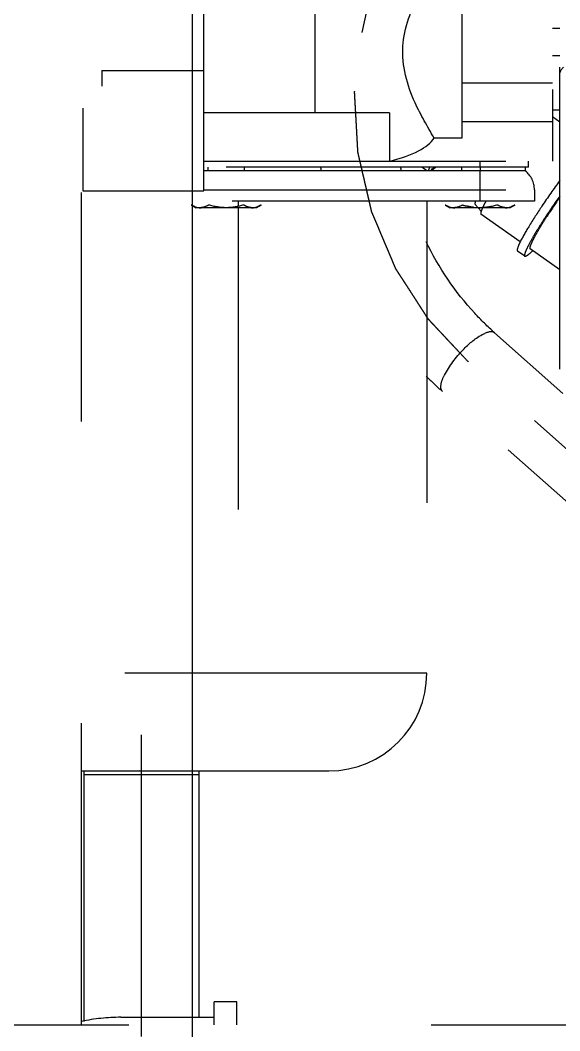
# Model space of a CAD drawing. Header units: millimetres. Extents: x 17886 to 18265, y -8727 to -7321.
# Drawn here: x 17938.202 to 17939.095, y -8661.763 to -8660.089 of the extents above; entities that cross this region are included whole.
import ezdxf

# ---------------------------------------------------------------- set-up
doc = ezdxf.new("R2010")
doc.units = ezdxf.units.MM
doc.linetypes.add('CENTER', pattern=[2, 1.25, -0.25, 0.25, -0.25])
doc.linetypes.add('EPL_DASH', pattern=[1, 0.5, -0.5])
for name, color, linetype in [('0960061_L_DXF_CONTINUOUS_LINE', 7, 'Continuous'), ('09__COSM', 7, 'Continuous'), ('1430851_DXF_CONTINUOUS_LINE', 7, 'Continuous'), ('1430853_DXF_CONTINUOUS_LINE', 7, 'Continuous'), ('1978540_DXF_CONTINUOUS_LINE', 7, 'Continuous'), ('2620490_VG01DXF_CONTINUOUS_LINE', 7, 'Continuous'), ('2630768_VG06DXF_CONTINUOUS_LINE', 7, 'Continuous'), ('2685282_CP02DXF_CONTINUOUS_LINE', 7, 'Continuous'), ('3570569_DXF_CONTINUOUS_LINE', 7, 'Continuous'), ('3884027_DKREDXF_CONTINUOUS_LINE', 7, 'Continuous'), ('DEFAULT_1', 7, 'CENTER')]:
    doc.layers.add(name, color=color, linetype=linetype)
doc.layers.add('CRTANJE', color=4, linetype='Continuous', lineweight=30)

msp = doc.modelspace()

# ---------------------------------------------------------------- linework, layer by layer
at = {"layer": '0960061_L_DXF_CONTINUOUS_LINE', "color": 7, "linetype": 'EPL_DASH'}
for p, q in [((17938.56047, -8661.71507), (17938.52297, -8661.71507)), ((17938.52297, -8661.75357), (17938.52297, -8661.71507)), ((17938.56047, -8661.75357), (17938.56047, -8661.71507)), ((17938.36856, -8661.74087), (17938.52297, -8661.74087))]:
    msp.add_line(p, q, dxfattribs=at)
msp.add_arc((17938.36856, -8662.05337), 0.3125, 90, 102.05391, dxfattribs=at)
at = {"layer": '09__COSM', "color": 2, "linetype": 'EPL_DASH'}
for p, q in [((17938.76776, -8660.10935), (17938.88047, -8659.60212)), ((17939.42665, -8661.0845), (17938.94399, -8660.65546))]:
    msp.add_line(p, q, dxfattribs=at)
msp.add_open_spline([(17938.94399, -8660.65546), (17938.93983, -8660.65101), (17938.93361, -8660.64434), (17938.9253, -8660.63545), (17938.91907, -8660.62878), (17938.91284, -8660.62211), (17938.90661, -8660.61544), (17938.90039, -8660.60877), (17938.8952, -8660.60322), (17938.89104, -8660.59877), (17938.88845, -8660.59599), (17938.88637, -8660.59377), (17938.88481, -8660.5921), (17938.88326, -8660.59044), (17938.8817, -8660.58877), (17938.8804, -8660.58738), (17938.87949, -8660.58641), (17938.87897, -8660.58585), (17938.87859, -8660.58543), (17938.87826, -8660.58509), (17938.878, -8660.58481), (17938.87784, -8660.58463), (17938.87771, -8660.5845), (17938.87763, -8660.58441), (17938.87756, -8660.58434), (17938.87751, -8660.58426), (17938.87742, -8660.58412), (17938.87728, -8660.58391), (17938.87707, -8660.58359), (17938.87681, -8660.58318), (17938.87639, -8660.58252), (17938.87586, -8660.58171), (17938.87523, -8660.58072), (17938.87438, -8660.57942), (17938.87333, -8660.57778), (17938.87206, -8660.57582), (17938.87038, -8660.5732), (17938.86827, -8660.56993), (17938.86574, -8660.56601), (17938.86321, -8660.56208), (17938.85983, -8660.55685), (17938.85562, -8660.55031), (17938.85056, -8660.54246), (17938.8455, -8660.53461), (17938.84128, -8660.52807), (17938.83791, -8660.52284), (17938.83537, -8660.51891), (17938.83284, -8660.51499), (17938.83074, -8660.51172), (17938.82905, -8660.5091), (17938.82778, -8660.50714), (17938.82673, -8660.5055), (17938.82589, -8660.5042), (17938.82525, -8660.50321), (17938.82473, -8660.5024), (17938.8243, -8660.50174), (17938.82404, -8660.50133), (17938.82383, -8660.50101), (17938.8237, -8660.5008), (17938.8236, -8660.50066), (17938.82355, -8660.50058), (17938.82352, -8660.50048), (17938.82347, -8660.50037), (17938.82339, -8660.50018), (17938.82329, -8660.49995), (17938.82314, -8660.49958), (17938.82294, -8660.49912), (17938.82271, -8660.49857), (17938.8224, -8660.49783), (17938.82185, -8660.49653), (17938.82108, -8660.49469), (17938.82014, -8660.49247), (17938.81921, -8660.49026), (17938.81827, -8660.48804), (17938.81703, -8660.48508), (17938.81547, -8660.48139), (17938.81298, -8660.47548), (17938.80987, -8660.46809), (17938.80613, -8660.45923), (17938.80239, -8660.45037), (17938.79928, -8660.44298), (17938.79679, -8660.43707), (17938.79492, -8660.43264), (17938.79305, -8660.42821), (17938.79118, -8660.42377), (17938.78963, -8660.42008), (17938.78838, -8660.41713), (17938.78745, -8660.41491), (17938.78667, -8660.41306), (17938.78605, -8660.41158), (17938.78558, -8660.41048), (17938.78511, -8660.40937), (17938.78472, -8660.40845), (17938.78441, -8660.40771), (17938.78422, -8660.40725), (17938.78406, -8660.40688), (17938.78394, -8660.4066), (17938.78385, -8660.40637), (17938.78378, -8660.40621), (17938.78374, -8660.40611), (17938.78371, -8660.40605), (17938.78369, -8660.40597), (17938.78367, -8660.40588), (17938.78363, -8660.40571), (17938.78358, -8660.40547), (17938.78351, -8660.40518), (17938.78342, -8660.4048), (17938.78331, -8660.40432), (17938.78313, -8660.40355), (17938.78291, -8660.40259), (17938.78264, -8660.40144), (17938.78238, -8660.40028), (17938.78202, -8660.39875), (17938.78158, -8660.39683), (17938.78104, -8660.39452), (17938.78033, -8660.39145), (17938.77944, -8660.38761), (17938.77838, -8660.383), (17938.77731, -8660.37839), (17938.77624, -8660.37378), (17938.77482, -8660.36764), (17938.77304, -8660.35996), (17938.77091, -8660.35074), (17938.76878, -8660.34152), (17938.767, -8660.33384), (17938.76558, -8660.32769), (17938.76469, -8660.32385), (17938.76398, -8660.32078), (17938.76344, -8660.31847), (17938.76291, -8660.31617), (17938.76238, -8660.31387), (17938.76193, -8660.31195), (17938.76162, -8660.3106), (17938.76144, -8660.30983), (17938.76131, -8660.30926), (17938.76118, -8660.30868), (17938.76108, -8660.30825), (17938.76101, -8660.30796), (17938.76098, -8660.30784), (17938.76096, -8660.30774), (17938.76095, -8660.30765), (17938.76094, -8660.30748), (17938.76093, -8660.30723), (17938.76091, -8660.30684), (17938.76088, -8660.30636), (17938.76084, -8660.30558), (17938.76078, -8660.30461), (17938.76072, -8660.30344), (17938.76063, -8660.30188), (17938.76052, -8660.29994), (17938.76039, -8660.2976), (17938.76022, -8660.29449), (17938.76, -8660.2906), (17938.75974, -8660.28593), (17938.75948, -8660.28126), (17938.75914, -8660.27503), (17938.75871, -8660.26725), (17938.75819, -8660.25791), (17938.75767, -8660.24857), (17938.75724, -8660.24079), (17938.75689, -8660.23457), (17938.75663, -8660.2299), (17938.75637, -8660.22523), (17938.75616, -8660.22134), (17938.75598, -8660.21822), (17938.75585, -8660.21589), (17938.75574, -8660.21394), (17938.75566, -8660.21239), (17938.75559, -8660.21122), (17938.75554, -8660.21025), (17938.7555, -8660.20947), (17938.75547, -8660.20898), (17938.75545, -8660.20859), (17938.75543, -8660.20835), (17938.75542, -8660.20818), (17938.75542, -8660.20808), (17938.75544, -8660.20799), (17938.75545, -8660.20787), (17938.75547, -8660.20767), (17938.7555, -8660.20743), (17938.75555, -8660.20705), (17938.75561, -8660.20656), (17938.75569, -8660.20598), (17938.75578, -8660.20521), (17938.75595, -8660.20386), (17938.75619, -8660.20193), (17938.75648, -8660.19962), (17938.75677, -8660.19731), (17938.75706, -8660.19499), (17938.75744, -8660.1919), (17938.75793, -8660.18805), (17938.7587, -8660.18187), (17938.75966, -8660.17416), (17938.76082, -8660.1649), (17938.76197, -8660.15564), (17938.76313, -8660.14638), (17938.76429, -8660.13712), (17938.76583, -8660.12478), (17938.76699, -8660.11552), (17938.76776, -8660.10935)], degree=3, knots=[0, 0, 0, 0, 0.03125, 0.046875, 0.0625, 0.078125, 0.09375, 0.109375, 0.125, 0.1328125, 0.140625, 0.1445312, 0.1484375, 0.1523438, 0.15625, 0.1601562, 0.1621094, 0.1630859, 0.1640625, 0.1650391, 0.1655273, 0.1660156, 0.1662598, 0.1665039, 0.166626, 0.166748, 0.1669922, 0.1674805, 0.1679688, 0.1689453, 0.1699219, 0.171875, 0.1738281, 0.1757812, 0.1796875, 0.1835938, 0.1875, 0.1953125, 0.203125, 0.2109375, 0.21875, 0.234375, 0.25, 0.265625, 0.28125, 0.2890625, 0.296875, 0.3046875, 0.3125, 0.3164062, 0.3203125, 0.3242188, 0.3261719, 0.328125, 0.3300781, 0.3310547, 0.3320312, 0.3325195, 0.3330078, 0.333252, 0.333374, 0.3334961, 0.3337402, 0.3339844, 0.3344727, 0.3349609, 0.3359375, 0.3369141, 0.3378906, 0.3398438, 0.34375, 0.3476562, 0.3515625, 0.3554688, 0.359375, 0.3671875, 0.375, 0.390625, 0.40625, 0.421875, 0.4375, 0.4453125, 0.453125, 0.4609375, 0.46875, 0.4765625, 0.4804688, 0.484375, 0.4882812, 0.4902344, 0.4921875, 0.4941406, 0.4960938, 0.4970703, 0.4980469, 0.4985352, 0.4990234, 0.4995117, 0.4997559, 0.4998779, 0.5, 0.5001221, 0.5002441, 0.5004883, 0.5009766, 0.5014648, 0.5019531, 0.5029297, 0.5039062, 0.5058594, 0.5078125, 0.5097656, 0.5117188, 0.515625, 0.5195312, 0.5234375, 0.53125, 0.5390625, 0.546875, 0.5546875, 0.5625, 0.578125, 0.59375, 0.609375, 0.625, 0.6328125, 0.640625, 0.6445312, 0.6484375, 0.6523438, 0.65625, 0.6601562, 0.6621094, 0.6630859, 0.6640625, 0.6650391, 0.6660156, 0.6662598, 0.6665039, 0.666626, 0.666748, 0.6669922, 0.6674805, 0.6679688, 0.6689453, 0.6699219, 0.671875, 0.6738281, 0.6757812, 0.6796875, 0.6835938, 0.6875, 0.6953125, 0.703125, 0.7109375, 0.71875, 0.734375, 0.75, 0.765625, 0.78125, 0.7890625, 0.796875, 0.8046875, 0.8125, 0.8164062, 0.8203125, 0.8242188, 0.8261719, 0.828125, 0.8300781, 0.8310547, 0.8320312, 0.8325195, 0.8330078, 0.833252, 0.833374, 0.8334961, 0.8337402, 0.8339844, 0.8344727, 0.8349609, 0.8359375, 0.8369141, 0.8378906, 0.8398438, 0.84375, 0.8476562, 0.8515625, 0.8554688, 0.859375, 0.8671875, 0.875, 0.890625, 0.90625, 0.921875, 0.9375, 0.953125, 0.96875, 1, 1, 1, 1], dxfattribs=at)
at = {"layer": '1430851_DXF_CONTINUOUS_LINE', "color": 7, "linetype": 'EPL_DASH'}
msp.add_line((17938.30347, -8661.75357), (17938.30347, -8660.37465), dxfattribs=at)
at = {"layer": '1430853_DXF_CONTINUOUS_LINE', "color": 7, "linetype": 'EPL_DASH'}
for p, q in [((17938.50594, -8660.37145), (17938.50594, -8660.07226)), ((17938.33738, -8660.17226), (17938.33738, -8660.19824)), ((17938.33738, -8660.17226), (17938.50594, -8660.17226)), ((17938.30594, -8660.23461), (17938.30594, -8660.37145)), ((17938.30594, -8660.37145), (17938.50594, -8660.37145))]:
    msp.add_line(p, q, dxfattribs=at)
for points, knots in [([(17937.66656, -8660.17226), (17937.67849, -8660.19226), (17937.70648, -8660.21876), (17937.75155, -8660.24557), (17937.80983, -8660.2708), (17937.89408, -8660.29173), (17938.00197, -8660.30013), (17938.10986, -8660.29173), (17938.19411, -8660.2708), (17938.25239, -8660.24557), (17938.29746, -8660.21876), (17938.32545, -8660.19226), (17938.33738, -8660.17226)], [0, 0, 0, 0, 0.0943343, 0.1505966, 0.2126329, 0.3507406, 0.5, 0.6492594, 0.7873671, 0.8494034, 0.9056657, 1, 1, 1, 1]), ([(17937.66656, -8660.19824), (17937.67849, -8660.21824), (17937.70648, -8660.24474), (17937.75155, -8660.27155), (17937.80983, -8660.29678), (17937.89408, -8660.31771), (17938.00197, -8660.32611), (17938.10986, -8660.31771), (17938.19411, -8660.29678), (17938.25239, -8660.27155), (17938.29746, -8660.24474), (17938.32545, -8660.21824), (17938.33738, -8660.19824)], [0, 0, 0, 0, 0.0943343, 0.1505966, 0.2126329, 0.3507406, 0.5, 0.6492594, 0.7873671, 0.8494034, 0.9056657, 1, 1, 1, 1]), ([(17937.698, -8660.37145), (17937.70966, -8660.38917), (17937.74618, -8660.42183), (17937.81745, -8660.45517), (17937.90532, -8660.47662), (17938.00197, -8660.48395), (17938.09862, -8660.47662), (17938.18649, -8660.45517), (17938.25776, -8660.42183), (17938.29428, -8660.38917), (17938.30594, -8660.37145)], [0, 0, 0, 0, 0.0954486, 0.2139596, 0.3516719, 0.5, 0.6483281, 0.7860404, 0.9045514, 1, 1, 1, 1])]:
    msp.add_open_spline(points, degree=3, knots=knots, dxfattribs=at)
at = {"layer": '1978540_DXF_CONTINUOUS_LINE', "color": 7, "linetype": 'EPL_DASH'}
for p, q in [((17939.09497, -8660.25758), (17939.08297, -8660.2491)), ((17938.95484, -8660.39415), (17938.96499, -8660.40535)), ((17939.02949, -8660.45623), (17938.96457, -8660.41033)), ((17939.03722, -8660.48007), (17939.02503, -8660.47144)), ((17939.09497, -8660.50253), (17939.04588, -8660.46782))]:
    msp.add_line(p, q, dxfattribs=at)
for centre, radius, start, end in [((17940.08955, -8661.08333), 1.23293, 143.77237, 146.16645), ((17939.07499, -8660.44945), 0.11873, 153.65141, 155.21383), ((17938.94694, -8660.36992), 0.1443, 315.18375, 315.33712), ((17938.94186, -8660.36492), 0.15142, 315.33783, 315.57748)]:
    msp.add_arc(centre, radius, start, end, dxfattribs=at)
for points, knots in [([(17938.95561, -8660.38866), (17938.95517, -8660.38984), (17938.95461, -8660.39149), (17938.95442, -8660.39368), (17938.95484, -8660.39415)], [0, 0, 0, 0, 0.6650318, 1, 1, 1, 1]), ([(17938.97286, -8660.38864), (17938.97246, -8660.38936), (17938.971, -8660.39205), (17938.96958, -8660.39476), (17938.96859, -8660.39676)], [0, 0, 0, 0, 0.2710664, 1, 1, 1, 1]), ([(17939.09494, -8660.38031), (17939.08648, -8660.39227), (17939.07449, -8660.40986), (17939.05992, -8660.43267), (17939.05102, -8660.44747), (17939.04412, -8660.45971), (17939.03934, -8660.46961), (17939.03702, -8660.47535), (17939.03641, -8660.47949), (17939.03722, -8660.48007)], [0, 0, 0, 0, 0.37825, 0.5492432, 0.699333, 0.8229038, 0.9154734, 0.9741459, 1, 1, 1, 1]), ([(17939.09496, -8660.38265), (17939.08774, -8660.39291), (17939.0775, -8660.40796), (17939.06509, -8660.42746), (17939.05753, -8660.44007), (17939.05169, -8660.4505), (17939.04765, -8660.45892), (17939.04568, -8660.46381), (17939.04519, -8660.46733), (17939.04588, -8660.46782)], [0, 0, 0, 0, 0.3795918, 0.5505448, 0.7003367, 0.8235046, 0.9156996, 0.9741367, 1, 1, 1, 1]), ([(17938.96479, -8660.40563), (17938.96446, -8660.40665), (17938.96398, -8660.40808), (17938.96413, -8660.41001), (17938.96457, -8660.41033)], [0, 0, 0, 0, 0.6649637, 1, 1, 1, 1]), ([(17939.06541, -8660.39685), (17939.05788, -8660.4081), (17939.04522, -8660.42778), (17939.03343, -8660.44803), (17939.02913, -8660.4569)], [0, 0, 0, 0, 0.5787338, 1, 1, 1, 1]), ([(17939.02913, -8660.4569), (17939.02754, -8660.46017), (17939.02562, -8660.46452), (17939.02431, -8660.46936), (17939.02459, -8660.47114), (17939.02503, -8660.47144)], [0, 0, 0, 0, 0.7033083, 0.896996, 1, 1, 1, 1]), ([(17939.0493, -8660.47163), (17939.0468, -8660.47414), (17939.04343, -8660.47731), (17939.03938, -8660.48007), (17939.03765, -8660.48037), (17939.03722, -8660.48007)], [0, 0, 0, 0, 0.7025469, 0.8962844, 1, 1, 1, 1])]:
    msp.add_open_spline(points, degree=3, knots=knots, dxfattribs=at)
for points in [[(17938.96551, -8660.4036), (17938.96525, -8660.40427), (17938.96501, -8660.40495), (17938.96479, -8660.40563)], [(17938.96712, -8660.39983), (17938.96655, -8660.40107), (17938.96601, -8660.40233), (17938.96551, -8660.4036)]]:
    msp.add_open_spline(points, degree=3, dxfattribs=at)
at = {"layer": '2620490_VG01DXF_CONTINUOUS_LINE', "color": 7, "linetype": 'EPL_DASH'}
msp.add_line((17938.87522, -8660.33857), (17938.86673, -8660.33257), dxfattribs=at)
for points, knots in [([(17938.87786, -8660.3387), (17938.87798, -8660.33784), (17938.87857, -8660.33581), (17938.87934, -8660.33385), (17938.87983, -8660.33272)], [0, 0, 0, 0, 0.4132563, 1, 1, 1, 1]), ([(17938.88205, -8660.33532), (17938.88256, -8660.33567), (17938.8848, -8660.33473), (17938.88611, -8660.3336), (17938.88712, -8660.33274)], [0, 0, 0, 0, 0.3166591, 1, 1, 1, 1]), ([(17938.88914, -8660.33272), (17938.88855, -8660.33334), (17938.8865, -8660.33541), (17938.88439, -8660.3374), (17938.88279, -8660.33868)], [0, 0, 0, 0, 0.2953104, 1, 1, 1, 1])]:
    msp.add_open_spline(points, degree=3, knots=knots, dxfattribs=at)
at = {"layer": '2630768_VG06DXF_CONTINUOUS_LINE', "color": 7, "linetype": 'EPL_DASH'}
for p, q in [((17939.10032, -8660.70745), (17938.98717, -8660.60688)), ((17939.38347, -8661.13308), (17938.9008, -8660.70404))]:
    msp.add_line(p, q, dxfattribs=at)
for centre, radius, start, end in [((17939.34515, -8660.22416), 0.65514, 189.54366, 190.07764), ((17939.34758, -8660.2237), 0.52762, 191.92474, 192.58769), ((17939.28768, -8660.26897), 0.5822, 224.70151, 228.35562)]:
    msp.add_arc(centre, radius, start, end, dxfattribs=at)
for points, knots in [([(17938.98717, -8660.60688), (17938.97564, -8660.59663), (17938.93062, -8660.55222), (17938.89473, -8660.49878), (17938.87375, -8660.4559)], [0, 0, 0, 0, 0.2442105, 1, 1, 1, 1]), ([(17938.93507, -8660.63497), (17938.94447, -8660.62533), (17938.95738, -8660.61314), (17938.98201, -8660.60228), (17938.98717, -8660.60688)], [0, 0, 0, 0, 0.6605917, 1, 1, 1, 1]), ([(17938.9008, -8660.70404), (17938.89822, -8660.70174), (17938.89758, -8660.69062), (17938.90843, -8660.66669), (17938.92295, -8660.64741), (17938.93507, -8660.63497)], [0, 0, 0, 0, 0.1287092, 0.3524455, 1, 1, 1, 1])]:
    msp.add_open_spline(points, degree=3, knots=knots, dxfattribs=at)
at = {"layer": '2685282_CP02DXF_CONTINUOUS_LINE', "color": 7, "linetype": 'EPL_DASH'}
for p, q in [((17938.30797, -8661.74756), (17938.30797, -8661.33257)), ((17938.30797, -8661.33887), (17938.49797, -8661.33887)), ((17938.49797, -8661.74087), (17938.49797, -8661.33257))]:
    msp.add_line(p, q, dxfattribs=at)
at = {"layer": '3570569_DXF_CONTINUOUS_LINE', "color": 7, "linetype": 'EPL_DASH'}
msp.add_line((17932.88197, -8661.75357), (17946.82197, -8661.75357), dxfattribs=at)
at = {"layer": '3884027_DKREDXF_CONTINUOUS_LINE', "color": 6, "linetype": 'EPL_DASH'}
for p, q in [((17939.08297, -8659.20364), (17939.08297, -8660.32257)), ((17939.09497, -8660.66698), (17939.09497, -8659.81113)), ((17938.69038, -8660.24257), (17938.69038, -8659.83257)), ((17938.93297, -8659.99257), (17938.93297, -8660.2842)), ((17939.09497, -8660.10257), (17939.08297, -8660.10257)), ((17939.08297, -8660.14757), (17939.09497, -8660.14757)), ((17938.93297, -8660.19285), (17939.08297, -8660.19285)), ((17939.08297, -8660.23757), (17939.09497, -8660.23757)), ((17938.813, -8660.24257), (17938.50594, -8660.24257)), ((17938.813, -8660.24257), (17938.813, -8660.32257)), ((17938.93297, -8660.25692), (17939.08297, -8660.25692)), ((17938.93297, -8660.2842), (17938.88685, -8660.2842)), ((17938.50594, -8660.32257), (17939.08297, -8660.32257)), ((17938.51297, -8660.33857), (17938.51297, -8660.33257)), ((17938.57297, -8660.33857), (17938.57297, -8660.33257)), ((17938.93297, -8660.33857), (17938.93297, -8660.33257)), ((17938.96297, -8660.33257), (17938.96297, -8660.32257)), ((17938.96297, -8660.38857), (17938.96297, -8660.33857)), ((17939.03797, -8660.33857), (17938.96297, -8660.33857)), ((17939.04297, -8660.33257), (17939.04297, -8660.32257)), ((17938.50594, -8660.36979), (17939.05297, -8660.36979)), ((17939.05297, -8660.36979), (17939.05297, -8660.38857)), ((17939.05297, -8660.38857), (17938.30347, -8660.38857)), ((17938.56297, -8660.38857), (17938.56297, -8660.39731)), ((17938.87497, -8660.38857), (17938.87497, -8661.17057)), ((17938.48523, -8660.3951), (17938.49297, -8660.39957)), ((17938.59297, -8660.39957), (17938.49297, -8660.39957)), ((17938.56297, -8660.39957), (17938.56297, -8661.33257)), ((17938.6007, -8660.3951), (17938.59297, -8660.39957)), ((17938.90523, -8660.3951), (17938.91297, -8660.39957)), ((17939.01297, -8660.39957), (17938.91297, -8660.39957)), ((17939.0207, -8660.3951), (17939.01297, -8660.39957)), ((17938.87497, -8661.17057), (17938.30347, -8661.17057)), ((17938.30347, -8661.33257), (17938.71297, -8661.33257))]:
    msp.add_line(p, q, dxfattribs=at)
at = {"layer": '3884027_DKREDXF_CONTINUOUS_LINE', "color": 7, "linetype": 'EPL_DASH'}
for p, q in [((17939.04297, -8660.33257), (17938.50594, -8660.33257)), ((17938.96297, -8660.33857), (17938.50594, -8660.33857)), ((17938.96297, -8660.33257), (17938.96297, -8660.33857)), ((17939.03797, -8660.33257), (17939.03797, -8660.33857))]:
    msp.add_line(p, q, dxfattribs=at)
at = {"layer": '3884027_DKREDXF_CONTINUOUS_LINE', "color": 6, "linetype": 'EPL_DASH'}
for centre, radius, start, end in [((17939.01297, -8660.36979), 0.04, 0, 51.31781), ((17938.71297, -8661.17057), 0.162, 270, 0), ((17938.42692, -8660.18594), 1.14663, 268.58041, 270.00109)]:
    msp.add_arc(centre, radius, start, end, dxfattribs=at)
at = {"layer": '3884027_DKREDXF_CONTINUOUS_LINE', "color": 7, "linetype": 'EPL_DASH'}
for centre, radius, start, end in [((17938.50144, -8660.37036), 0.02943, 249.54838, 252.50451), ((17938.50131, -8660.37058), 0.02918, 249.62845, 252.60876), ((17938.50068, -8660.3726), 0.02707, 252.60922, 255.71954), ((17938.50058, -8660.37309), 0.02657, 252.5052, 255.67471), ((17938.50018, -8660.37457), 0.02503, 255.71057, 259.75574), ((17938.50006, -8660.37511), 0.02449, 255.67764, 259.81279), ((17938.4999, -8660.37611), 0.02347, 259.77244, 262.50909), ((17938.49984, -8660.3763), 0.02327, 259.82658, 262.58493), ((17938.49969, -8660.37762), 0.02195, 262.5457, 269.95679), ((17938.49969, -8660.37784), 0.02173, 262.4561, 269.94065), ((17938.49965, -8660.37762), 0.02195, 270.04321, 277.4543), ((17938.4995, -8660.3763), 0.02327, 277.41507, 280.17342), ((17938.49928, -8660.37511), 0.02449, 280.1872, 284.32236), ((17938.49876, -8660.37309), 0.02657, 284.32529, 287.4948), ((17938.4979, -8660.37036), 0.02943, 287.49549, 290.45162), ((17938.58791, -8660.37058), 0.02918, 249.62845, 252.60876), ((17938.58728, -8660.3726), 0.02707, 252.60922, 255.71954), ((17938.58679, -8660.37457), 0.02503, 255.71057, 259.75574), ((17938.5865, -8660.37611), 0.02347, 259.77245, 262.50816), ((17938.58629, -8660.37784), 0.02173, 262.45514, 269.94063), ((17938.58625, -8660.37762), 0.02195, 270.04321, 277.4543), ((17938.58625, -8660.37784), 0.02173, 270.05937, 277.54486), ((17938.58604, -8660.37611), 0.02347, 277.49184, 280.22756), ((17938.5861, -8660.3763), 0.02327, 277.41507, 280.17342), ((17938.58576, -8660.37457), 0.02503, 280.24426, 284.28943), ((17938.58588, -8660.37511), 0.02449, 280.18721, 284.32236), ((17938.58526, -8660.3726), 0.02707, 284.28046, 287.39078), ((17938.58536, -8660.37309), 0.02657, 284.32529, 287.4948), ((17938.5845, -8660.37036), 0.02943, 287.49549, 290.45162), ((17938.58463, -8660.37058), 0.02918, 287.39124, 290.37155), ((17938.92144, -8660.37036), 0.02943, 249.54838, 252.50451), ((17938.92131, -8660.37058), 0.02918, 249.62845, 252.60876), ((17938.92068, -8660.3726), 0.02707, 252.60922, 255.71954), ((17938.92058, -8660.37309), 0.02657, 252.5052, 255.67471), ((17938.92018, -8660.37457), 0.02503, 255.71057, 259.75574), ((17938.92006, -8660.37511), 0.02449, 255.67764, 259.81279), ((17938.9199, -8660.37611), 0.02347, 259.77244, 262.50909), ((17938.91984, -8660.3763), 0.02327, 259.82658, 262.58493), ((17938.91969, -8660.37762), 0.02195, 262.5457, 269.95679), ((17938.91969, -8660.37784), 0.02173, 262.4561, 269.94065), ((17938.91965, -8660.37762), 0.02195, 270.04321, 277.4543), ((17938.9195, -8660.3763), 0.02327, 277.41507, 280.17342), ((17938.91928, -8660.37511), 0.02449, 280.1872, 284.32236), ((17938.91876, -8660.37309), 0.02657, 284.32529, 287.4948), ((17938.9179, -8660.37036), 0.02943, 287.49549, 290.45162), ((17938.97214, -8660.26368), 0.13682, 253.85976, 256.44201), ((17938.96308, -8660.3098), 0.08977, 262.61981, 269.9301), ((17939.00791, -8660.37058), 0.02918, 249.62845, 252.60876), ((17939.00728, -8660.3726), 0.02707, 252.60922, 255.71954), ((17939.00679, -8660.37457), 0.02503, 255.71057, 259.75574), ((17939.0065, -8660.37611), 0.02347, 259.77245, 262.50816), ((17939.00629, -8660.37784), 0.02173, 262.45514, 269.94063), ((17939.00625, -8660.37762), 0.02195, 270.04321, 277.4543), ((17939.00625, -8660.37784), 0.02173, 270.05937, 277.54486), ((17939.00604, -8660.37611), 0.02347, 277.49184, 280.22756), ((17939.0061, -8660.3763), 0.02327, 277.41507, 280.17342), ((17939.00576, -8660.37457), 0.02503, 280.24426, 284.28943), ((17939.00588, -8660.37511), 0.02449, 280.18721, 284.32236), ((17939.00526, -8660.3726), 0.02707, 284.28046, 287.39078), ((17939.00536, -8660.37309), 0.02657, 284.32529, 287.4948), ((17939.0045, -8660.37036), 0.02943, 287.49549, 290.45162), ((17939.00463, -8660.37058), 0.02918, 287.39124, 290.37155)]:
    msp.add_arc(centre, radius, start, end, dxfattribs=at)
at = {"layer": '3884027_DKREDXF_CONTINUOUS_LINE', "color": 6, "linetype": 'EPL_DASH'}
msp.add_ellipse((17938.69038, -8660.27231), major_axis=(0.2, 0), ratio=0.3180904, start_param=-0.910809, end_param=-0.1880597, dxfattribs=at)
msp.add_open_spline([(17938.88685, -8660.2842), (17938.87631, -8660.26489), (17938.84821, -8660.21909), (17938.82515, -8660.13246), (17938.85356, -8660.06014), (17938.8772, -8660.01728), (17938.88692, -8660.00164), (17938.88962, -8659.99548)], degree=3, knots=[0, 0, 0, 0, 0.2131202, 0.5232151, 0.8225656, 0.9348856, 1, 1, 1, 1], dxfattribs=at)
msp.add_open_spline([(17939.09497, -8660.17886), (17939.09497, -8660.17426), (17939.09795, -8660.16973), (17939.10134, -8660.16663)], degree=3, dxfattribs=at)
at = {"layer": '3884027_DKREDXF_CONTINUOUS_LINE', "color": 7, "linetype": 'EPL_DASH'}
for points, knots in [([(17938.48826, -8660.3967), (17938.48775, -8660.39646), (17938.48673, -8660.39594), (17938.48573, -8660.39539), (17938.48523, -8660.3951)], [0, 0, 0, 0, 0.4966018, 1, 1, 1, 1]), ([(17938.48523, -8660.3951), (17938.48573, -8660.39539), (17938.48673, -8660.39594), (17938.48775, -8660.39646), (17938.48826, -8660.3967)], [0, 0, 0, 0, 0.5035026, 1, 1, 1, 1]), ([(17938.49115, -8660.39794), (17938.49067, -8660.39776), (17938.48969, -8660.39737), (17938.48873, -8660.39693), (17938.48826, -8660.3967)], [0, 0, 0, 0, 0.4965189, 1, 1, 1, 1]), ([(17938.48826, -8660.3967), (17938.48873, -8660.39693), (17938.48969, -8660.39737), (17938.49067, -8660.39776), (17938.49115, -8660.39794)], [0, 0, 0, 0, 0.5034031, 1, 1, 1, 1]), ([(17938.57486, -8660.3967), (17938.57435, -8660.39646), (17938.57333, -8660.39594), (17938.57233, -8660.39539), (17938.57184, -8660.3951)], [0, 0, 0, 0, 0.4966019, 1, 1, 1, 1]), ([(17938.59479, -8660.39794), (17938.59527, -8660.39776), (17938.59625, -8660.39737), (17938.59721, -8660.39693), (17938.59768, -8660.3967)], [0, 0, 0, 0, 0.4965188, 1, 1, 1, 1]), ([(17938.59768, -8660.3967), (17938.59721, -8660.39693), (17938.59625, -8660.39737), (17938.59527, -8660.39776), (17938.59479, -8660.39794)], [0, 0, 0, 0, 0.5034031, 1, 1, 1, 1]), ([(17938.59768, -8660.3967), (17938.59819, -8660.39646), (17938.59921, -8660.39594), (17938.60021, -8660.39539), (17938.6007, -8660.3951)], [0, 0, 0, 0, 0.4966019, 1, 1, 1, 1]), ([(17938.6007, -8660.3951), (17938.60021, -8660.39539), (17938.59921, -8660.39594), (17938.59819, -8660.39646), (17938.59768, -8660.3967)], [0, 0, 0, 0, 0.5035026, 1, 1, 1, 1]), ([(17938.90826, -8660.3967), (17938.90775, -8660.39646), (17938.90673, -8660.39594), (17938.90573, -8660.39539), (17938.90523, -8660.3951)], [0, 0, 0, 0, 0.4966018, 1, 1, 1, 1]), ([(17938.90523, -8660.3951), (17938.90573, -8660.39539), (17938.90673, -8660.39594), (17938.90775, -8660.39646), (17938.90826, -8660.3967)], [0, 0, 0, 0, 0.5035026, 1, 1, 1, 1]), ([(17938.91115, -8660.39794), (17938.91067, -8660.39776), (17938.90969, -8660.39737), (17938.90873, -8660.39693), (17938.90826, -8660.3967)], [0, 0, 0, 0, 0.4965189, 1, 1, 1, 1]), ([(17938.90826, -8660.3967), (17938.90873, -8660.39693), (17938.90969, -8660.39737), (17938.91067, -8660.39776), (17938.91115, -8660.39794)], [0, 0, 0, 0, 0.5034031, 1, 1, 1, 1]), ([(17938.99486, -8660.3967), (17938.99435, -8660.39646), (17938.99333, -8660.39594), (17938.99233, -8660.39539), (17938.99184, -8660.3951)], [0, 0, 0, 0, 0.4966019, 1, 1, 1, 1]), ([(17939.01479, -8660.39794), (17939.01527, -8660.39776), (17939.01625, -8660.39737), (17939.01721, -8660.39693), (17939.01768, -8660.3967)], [0, 0, 0, 0, 0.4965188, 1, 1, 1, 1]), ([(17939.01768, -8660.3967), (17939.01721, -8660.39693), (17939.01625, -8660.39737), (17939.01527, -8660.39776), (17939.01479, -8660.39794)], [0, 0, 0, 0, 0.5034031, 1, 1, 1, 1]), ([(17939.01768, -8660.3967), (17939.01819, -8660.39646), (17939.01921, -8660.39594), (17939.02021, -8660.39539), (17939.0207, -8660.3951)], [0, 0, 0, 0, 0.4966019, 1, 1, 1, 1]), ([(17939.0207, -8660.3951), (17939.02021, -8660.39539), (17939.01921, -8660.39594), (17939.01819, -8660.39646), (17939.01768, -8660.3967)], [0, 0, 0, 0, 0.5035026, 1, 1, 1, 1])]:
    msp.add_open_spline(points, degree=3, knots=knots, dxfattribs=at)
for points in [[(17938.5141, -8660.3951), (17938.50974, -8660.39762), (17938.5047, -8660.39957), (17938.49967, -8660.39957)], [(17938.54297, -8660.39957), (17938.53323, -8660.39957), (17938.52346, -8660.3978), (17938.5141, -8660.3951)], [(17938.57184, -8660.3951), (17938.56248, -8660.3978), (17938.55271, -8660.39957), (17938.54297, -8660.39957)], [(17938.58627, -8660.39957), (17938.58235, -8660.39957), (17938.5784, -8660.3984), (17938.57486, -8660.3967)], [(17938.9341, -8660.3951), (17938.92974, -8660.39762), (17938.9247, -8660.39957), (17938.91967, -8660.39957)], [(17938.95155, -8660.39882), (17938.94769, -8660.39833), (17938.94385, -8660.39759), (17938.94006, -8660.39668)], [(17938.99184, -8660.3951), (17938.98248, -8660.3978), (17938.97271, -8660.39957), (17938.96297, -8660.39957)], [(17939.00627, -8660.39957), (17939.00235, -8660.39957), (17938.9984, -8660.3984), (17938.99486, -8660.3967)]]:
    msp.add_open_spline(points, degree=3, dxfattribs=at)
at = {"layer": 'CRTANJE', "lineweight": 30}
msp.add_lwpolyline([(17938.48699, -8665.00357), (17938.48699, -8640.31357), (17936.38699, -8640.31357), (17936.38699, -8665.00357)], close=True, dxfattribs=at)
at = {"layer": 'DEFAULT_1', "color": 2, "linetype": 'EPL_DASH'}
msp.add_line((17938.40297, -8661.77287), (17938.40297, -8661.02087), dxfattribs=at)

doc.saveas('drawing.dxf')
